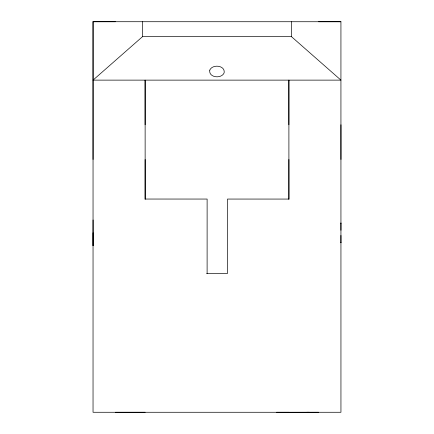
<?xml version="1.0" encoding="UTF-8"?>
<svg xmlns="http://www.w3.org/2000/svg" width="434" height="434" viewBox="0 0 434 434"><rect width="100%" height="100%" fill="white"/><g stroke="black" fill="none" stroke-linecap="round" stroke-linejoin="round"><path stroke-width="0.65" d="M340.934 21.727L340.95 412.273L93.039 412.273L93.05 21.716L340.956 21.738L318.621 21.738M93.071 232.836L93.071 245.715L93.071 219.957M142.623 36.57L291.366 36.57L340.934 80.127L93.044 80.127L142.623 36.57L142.629 21.7M145.119 124.759L145.119 80.138L145.151 199.043L207.121 199.054L207.11 273.442M288.898 199.456L288.903 159.462M291.366 36.57L291.366 21.711M340.934 223.266L340.94 222.93L340.94 230.275M340.94 242.422L340.934 242.758L340.934 235.407M93.055 159.473L93.05 21.716M276.599 412.273L289.06 412.262M288.892 412.3L318.637 412.267M93.044 21.733L115.373 21.738M206.595 273.442L227.53 273.447L227.497 199.06L288.919 199.07L288.887 80.127L288.881 124.759M115.379 412.273L145.151 412.262M306.795 412.273L309.279 412.273M340.95 124.759L340.961 159.462M145.135 159.468L145.135 199.456M209.768 70.129C208.401 77.729 221.503 79.134 224.134 72.874C225.501 65.274 212.4 63.863 209.768 70.129"/></g></svg>
